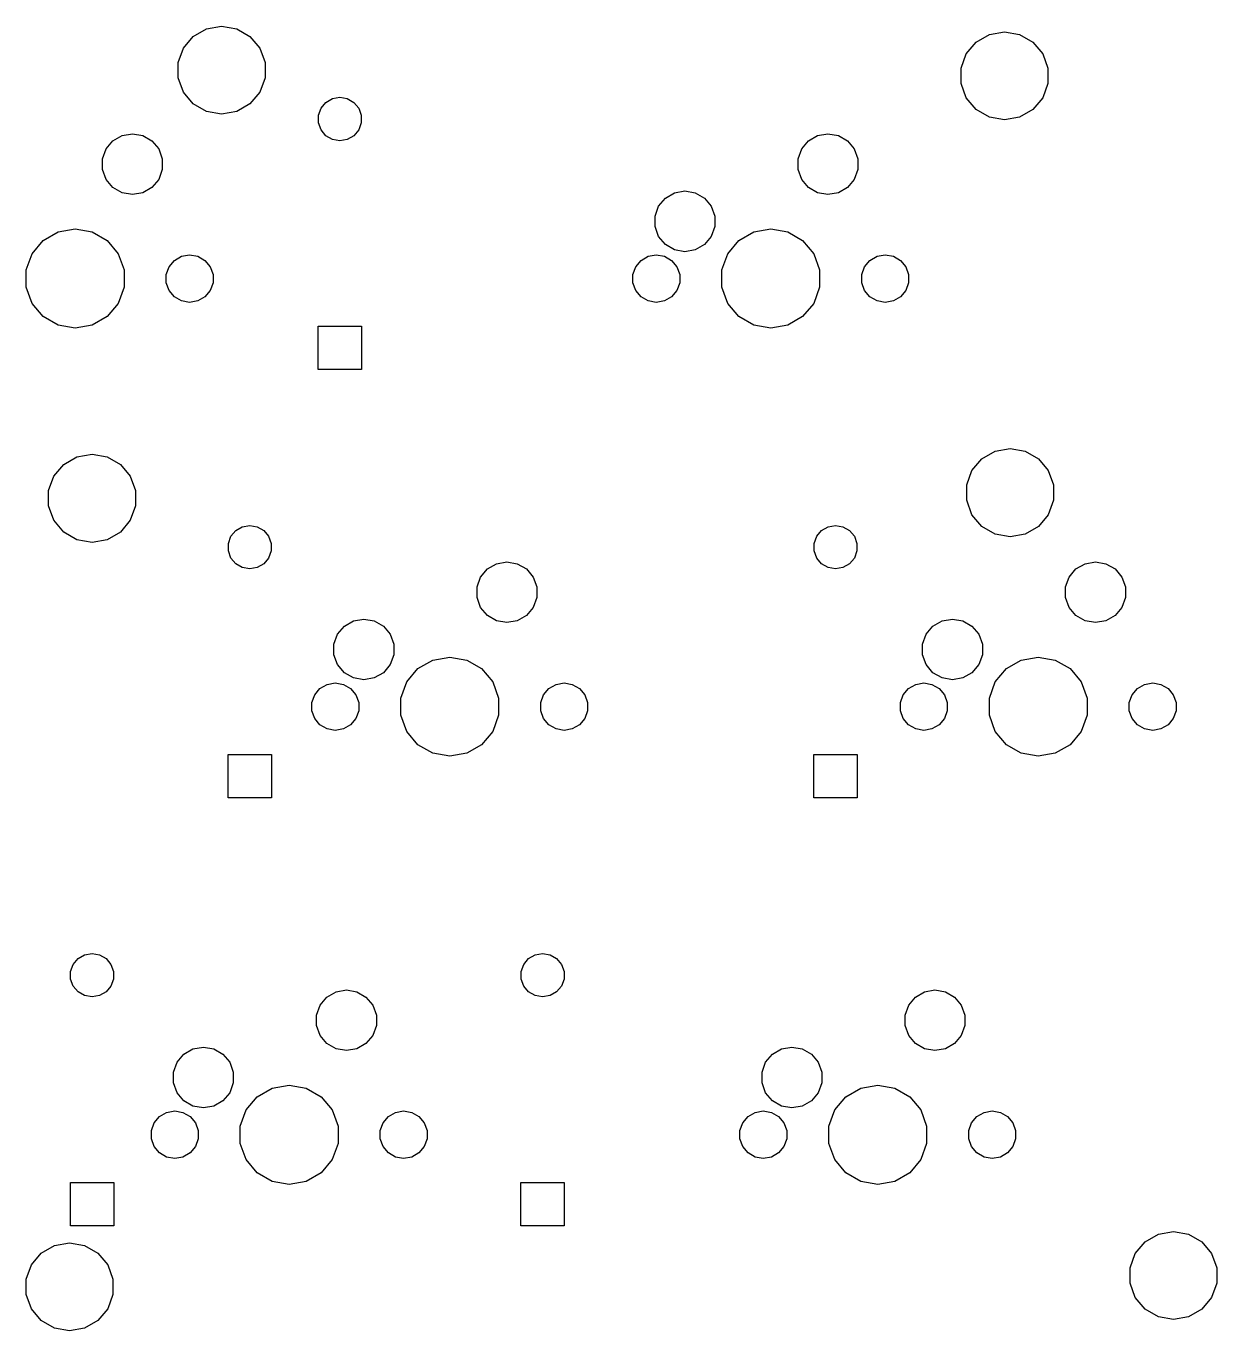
# Model space of a CAD drawing. Extents: x 37 to 201, y -145 to -29.
# Drawn here: x 148.1 to 200.9, y -144.7 to -86.8 of the extents above; entities that cross this region are included whole.
import ezdxf

# ---------------------------------------------------------------- set-up
doc = ezdxf.new("R2010")
doc.units = 0
doc.header["$MEASUREMENT"] = 0
doc.layers.add('BLACK', color=7, linetype='CONTINUOUS')

msp = doc.modelspace()

# ---------------------------------------------------------------- linework, layer by layer
at = {"layer": 'Black'}
for p, q in [((156.081, -86.9106), (156.75, -86.7926)), ((156.75, -86.7926), (157.419, -86.9106)), ((155.055, -87.7713), (155.492, -87.2505)), ((155.492, -87.2505), (156.081, -86.9106)), ((157.419, -86.9106), (158.008, -87.2505)), ((158.008, -87.2505), (158.445, -87.7713)), ((190.242, -87.5005), (190.831, -87.1606)), ((190.831, -87.1606), (191.5, -87.0426)), ((191.5, -87.0426), (192.169, -87.1606)), ((192.169, -87.1606), (192.758, -87.5005)), ((154.822, -88.4101), (155.055, -87.7713)), ((158.445, -87.7713), (158.678, -88.4101)), ((189.572, -88.6601), (189.805, -88.0213)), ((189.805, -88.0213), (190.242, -87.5005)), ((192.758, -87.5005), (193.195, -88.0213)), ((193.195, -88.0213), (193.428, -88.6601)), ((154.822, -89.0899), (154.822, -88.4101)), ((158.678, -88.4101), (158.678, -89.0899)), ((155.055, -89.7287), (154.822, -89.0899)), ((158.678, -89.0899), (158.445, -89.7287)), ((189.572, -89.3399), (189.572, -88.6601)), ((193.428, -88.6601), (193.428, -89.3399)), ((155.492, -90.2495), (155.055, -89.7287)), ((158.445, -89.7287), (158.008, -90.2495)), ((189.805, -89.9787), (189.572, -89.3399)), ((193.428, -89.3399), (193.195, -89.9787)), ((156.081, -90.5894), (155.492, -90.2495)), ((158.008, -90.2495), (157.419, -90.5894)), ((161.164, -90.4372), (161.379, -90.1803)), ((161.379, -90.1803), (161.67, -90.0126)), ((161.67, -90.0126), (162, -89.9543)), ((162, -89.9543), (162.33, -90.0126)), ((162.33, -90.0126), (162.621, -90.1803)), ((162.621, -90.1803), (162.836, -90.4372)), ((190.242, -90.4995), (189.805, -89.9787)), ((193.195, -89.9787), (192.758, -90.4995)), ((156.75, -90.7074), (156.081, -90.5894)), ((157.419, -90.5894), (156.75, -90.7074)), ((161.049, -90.7523), (161.164, -90.4372)), ((161.049, -91.0877), (161.049, -90.7523)), ((162.836, -90.4372), (162.951, -90.7523)), ((162.951, -90.7523), (162.951, -91.0877)), ((190.831, -90.8394), (190.242, -90.4995)), ((191.5, -90.9574), (190.831, -90.8394)), ((192.169, -90.8394), (191.5, -90.9574)), ((192.758, -90.4995), (192.169, -90.8394)), ((161.164, -91.4028), (161.049, -91.0877)), ((161.379, -91.6598), (161.164, -91.4028)), ((162.836, -91.4028), (162.621, -91.6598)), ((162.951, -91.0877), (162.836, -91.4028)), ((151.622, -92.2459), (151.923, -91.8873)), ((151.923, -91.8873), (152.329, -91.6532)), ((152.329, -91.6532), (152.79, -91.5719)), ((152.79, -91.5719), (153.251, -91.6532)), ((153.251, -91.6532), (153.657, -91.8873)), ((153.657, -91.8873), (153.958, -92.2459)), ((161.67, -91.8274), (161.379, -91.6598)), ((162, -91.8857), (161.67, -91.8274)), ((162.33, -91.8274), (162, -91.8857)), ((162.621, -91.6598), (162.33, -91.8274)), ((182.497, -92.2459), (182.798, -91.8873)), ((182.798, -91.8873), (183.204, -91.6532)), ((183.204, -91.6532), (183.665, -91.5719)), ((183.665, -91.5719), (184.126, -91.6532)), ((184.126, -91.6532), (184.532, -91.8873)), ((184.532, -91.8873), (184.833, -92.2459)), ((151.462, -92.6859), (151.622, -92.2459)), ((153.958, -92.2459), (154.118, -92.6859)), ((182.337, -92.6859), (182.497, -92.2459)), ((184.833, -92.2459), (184.993, -92.6859)), ((151.462, -93.1541), (151.462, -92.6859)), ((151.622, -93.5941), (151.462, -93.1541)), ((154.118, -93.1541), (153.958, -93.5941)), ((154.118, -92.6859), (154.118, -93.1541)), ((182.337, -93.1541), (182.337, -92.6859)), ((182.497, -93.5941), (182.337, -93.1541)), ((184.993, -93.1541), (184.833, -93.5941)), ((184.993, -92.6859), (184.993, -93.1541)), ((151.923, -93.9527), (151.622, -93.5941)), ((153.958, -93.5941), (153.657, -93.9527)), ((182.798, -93.9527), (182.497, -93.5941)), ((184.833, -93.5941), (184.532, -93.9527)), ((152.329, -94.1868), (151.923, -93.9527)), ((152.79, -94.2681), (152.329, -94.1868)), ((153.251, -94.1868), (152.79, -94.2681)), ((153.657, -93.9527), (153.251, -94.1868)), ((176.448, -94.4273), (176.854, -94.1932)), ((176.854, -94.1932), (177.315, -94.1119)), ((177.315, -94.1119), (177.776, -94.1932)), ((177.776, -94.1932), (178.182, -94.4273)), ((183.204, -94.1868), (182.798, -93.9527)), ((183.665, -94.2681), (183.204, -94.1868)), ((184.126, -94.1868), (183.665, -94.2681)), ((184.532, -93.9527), (184.126, -94.1868)), ((175.987, -95.2259), (176.147, -94.7859)), ((176.147, -94.7859), (176.448, -94.4273)), ((178.182, -94.4273), (178.483, -94.7859)), ((178.483, -94.7859), (178.643, -95.2259)), ((175.987, -95.6941), (175.987, -95.2259)), ((178.643, -95.2259), (178.643, -95.6941)), ((148.834, -96.313), (149.497, -95.9305)), ((149.497, -95.9305), (150.25, -95.7977)), ((150.25, -95.7977), (151.003, -95.9305)), ((151.003, -95.9305), (151.666, -96.313)), ((176.147, -96.1341), (175.987, -95.6941)), ((176.448, -96.4927), (176.147, -96.1341)), ((178.483, -96.1341), (178.182, -96.4927)), ((178.643, -95.6941), (178.483, -96.1341)), ((179.709, -96.313), (180.372, -95.9305)), ((180.372, -95.9305), (181.125, -95.7977)), ((181.125, -95.7977), (181.878, -95.9305)), ((181.878, -95.9305), (182.541, -96.313)), ((148.343, -96.8989), (148.834, -96.313)), ((151.666, -96.313), (152.157, -96.8989)), ((176.854, -96.7268), (176.448, -96.4927)), ((178.182, -96.4927), (177.776, -96.7268)), ((179.218, -96.8989), (179.709, -96.313)), ((182.541, -96.313), (183.032, -96.8989)), ((148.081, -97.6176), (148.343, -96.8989)), ((152.157, -96.8989), (152.419, -97.6176)), ((154.416, -97.4725), (154.652, -97.1919)), ((154.652, -97.1919), (154.969, -97.0087)), ((154.969, -97.0087), (155.33, -96.9451)), ((155.33, -96.9451), (155.691, -97.0087)), ((155.691, -97.0087), (156.008, -97.1919)), ((156.008, -97.1919), (156.244, -97.4725)), ((175.131, -97.4725), (175.367, -97.1919)), ((175.367, -97.1919), (175.684, -97.0087)), ((175.684, -97.0087), (176.045, -96.9451)), ((176.045, -96.9451), (176.406, -97.0087)), ((176.406, -97.0087), (176.723, -97.1919)), ((176.723, -97.1919), (176.959, -97.4725)), ((177.315, -96.8081), (176.854, -96.7268)), ((177.776, -96.7268), (177.315, -96.8081)), ((178.956, -97.6176), (179.218, -96.8989)), ((183.032, -96.8989), (183.294, -97.6176)), ((185.291, -97.4725), (185.527, -97.1919)), ((185.527, -97.1919), (185.844, -97.0087)), ((185.844, -97.0087), (186.205, -96.9451)), ((186.205, -96.9451), (186.566, -97.0087)), ((186.566, -97.0087), (186.883, -97.1919)), ((186.883, -97.1919), (187.119, -97.4725)), ((148.081, -98.3824), (148.081, -97.6176)), ((152.419, -97.6176), (152.419, -98.3824)), ((154.291, -97.8168), (154.416, -97.4725)), ((154.291, -98.1832), (154.291, -97.8168)), ((156.244, -97.4725), (156.369, -97.8168)), ((156.369, -97.8168), (156.369, -98.1832)), ((175.006, -97.8168), (175.131, -97.4725)), ((175.006, -98.1832), (175.006, -97.8168)), ((176.959, -97.4725), (177.084, -97.8168)), ((177.084, -97.8168), (177.084, -98.1832)), ((178.956, -98.3824), (178.956, -97.6176)), ((183.294, -97.6176), (183.294, -98.3824)), ((185.166, -97.8168), (185.291, -97.4725)), ((185.166, -98.1832), (185.166, -97.8168)), ((187.119, -97.4725), (187.244, -97.8168)), ((187.244, -97.8168), (187.244, -98.1832)), ((148.343, -99.1011), (148.081, -98.3824)), ((152.419, -98.3824), (152.157, -99.1011)), ((154.416, -98.5275), (154.291, -98.1832)), ((156.369, -98.1832), (156.244, -98.5275)), ((175.131, -98.5275), (175.006, -98.1832)), ((177.084, -98.1832), (176.959, -98.5275)), ((179.218, -99.1011), (178.956, -98.3824)), ((183.294, -98.3824), (183.032, -99.1011)), ((185.291, -98.5275), (185.166, -98.1832)), ((187.244, -98.1832), (187.119, -98.5275)), ((154.652, -98.8081), (154.416, -98.5275)), ((154.969, -98.9913), (154.652, -98.8081)), ((155.33, -99.0549), (154.969, -98.9913)), ((155.691, -98.9913), (155.33, -99.0549)), ((156.008, -98.8081), (155.691, -98.9913)), ((156.244, -98.5275), (156.008, -98.8081)), ((175.367, -98.8081), (175.131, -98.5275)), ((175.684, -98.9913), (175.367, -98.8081)), ((176.045, -99.0549), (175.684, -98.9913)), ((176.406, -98.9913), (176.045, -99.0549)), ((176.723, -98.8081), (176.406, -98.9913)), ((176.959, -98.5275), (176.723, -98.8081)), ((185.527, -98.8081), (185.291, -98.5275)), ((185.844, -98.9913), (185.527, -98.8081)), ((186.205, -99.0549), (185.844, -98.9913)), ((186.566, -98.9913), (186.205, -99.0549)), ((186.883, -98.8081), (186.566, -98.9913)), ((187.119, -98.5275), (186.883, -98.8081)), ((148.834, -99.687), (148.343, -99.1011)), ((152.157, -99.1011), (151.666, -99.687)), ((179.709, -99.687), (179.218, -99.1011)), ((183.032, -99.1011), (182.541, -99.687)), ((149.497, -100.069), (148.834, -99.687)), ((150.25, -100.202), (149.497, -100.069)), ((151.003, -100.069), (150.25, -100.202)), ((151.666, -99.687), (151.003, -100.069)), ((161.038, -102.042), (161.038, -100.118)), ((161.038, -100.118), (162.962, -100.118)), ((162.962, -100.118), (162.962, -102.042)), ((180.372, -100.069), (179.709, -99.687)), ((181.125, -100.202), (180.372, -100.069)), ((181.878, -100.069), (181.125, -100.202)), ((182.541, -99.687), (181.878, -100.069)), ((162.962, -102.042), (161.038, -102.042)), ((149.742, -106.251), (150.331, -105.911)), ((150.331, -105.911), (151, -105.793)), ((151, -105.793), (151.669, -105.911)), ((151.669, -105.911), (152.258, -106.251)), ((190.492, -106.001), (191.081, -105.661)), ((191.081, -105.661), (191.75, -105.543)), ((191.75, -105.543), (192.419, -105.661)), ((192.419, -105.661), (193.008, -106.001)), ((149.305, -106.771), (149.742, -106.251)), ((152.258, -106.251), (152.695, -106.771)), ((189.822, -107.16), (190.055, -106.521)), ((190.055, -106.521), (190.492, -106.001)), ((193.008, -106.001), (193.445, -106.521)), ((193.445, -106.521), (193.678, -107.16)), ((149.072, -107.41), (149.305, -106.771)), ((152.695, -106.771), (152.928, -107.41)), ((149.072, -108.09), (149.072, -107.41)), ((152.928, -107.41), (152.928, -108.09)), ((189.822, -107.84), (189.822, -107.16)), ((193.678, -107.16), (193.678, -107.84)), ((149.305, -108.729), (149.072, -108.09)), ((152.928, -108.09), (152.695, -108.729)), ((190.055, -108.479), (189.822, -107.84)), ((193.678, -107.84), (193.445, -108.479)), ((149.742, -109.249), (149.305, -108.729)), ((152.695, -108.729), (152.258, -109.249)), ((190.492, -108.999), (190.055, -108.479)), ((193.445, -108.479), (193.008, -108.999)), ((150.331, -109.589), (149.742, -109.249)), ((152.258, -109.249), (151.669, -109.589)), ((157.049, -109.752), (157.164, -109.437)), ((157.164, -109.437), (157.379, -109.18)), ((157.379, -109.18), (157.67, -109.013)), ((157.67, -109.013), (158, -108.954)), ((158, -108.954), (158.33, -109.013)), ((158.33, -109.013), (158.621, -109.18)), ((158.621, -109.18), (158.836, -109.437)), ((158.836, -109.437), (158.951, -109.752)), ((183.049, -109.752), (183.164, -109.437)), ((183.164, -109.437), (183.379, -109.18)), ((183.379, -109.18), (183.67, -109.013)), ((183.67, -109.013), (184, -108.954)), ((184, -108.954), (184.33, -109.013)), ((184.33, -109.013), (184.621, -109.18)), ((184.621, -109.18), (184.836, -109.437)), ((184.836, -109.437), (184.951, -109.752)), ((191.081, -109.339), (190.492, -108.999)), ((191.75, -109.457), (191.081, -109.339)), ((192.419, -109.339), (191.75, -109.457)), ((193.008, -108.999), (192.419, -109.339)), ((151, -109.707), (150.331, -109.589)), ((151.669, -109.589), (151, -109.707)), ((157.049, -110.088), (157.049, -109.752)), ((158.951, -109.752), (158.951, -110.088)), ((183.049, -110.088), (183.049, -109.752)), ((184.951, -109.752), (184.951, -110.088)), ((157.164, -110.403), (157.049, -110.088)), ((157.379, -110.66), (157.164, -110.403)), ((158.836, -110.403), (158.621, -110.66)), ((158.951, -110.088), (158.836, -110.403)), ((168.954, -110.653), (169.415, -110.572)), ((169.415, -110.572), (169.876, -110.653)), ((183.164, -110.403), (183.049, -110.088)), ((183.379, -110.66), (183.164, -110.403)), ((184.836, -110.403), (184.621, -110.66)), ((184.951, -110.088), (184.836, -110.403)), ((195.079, -110.653), (195.54, -110.572)), ((195.54, -110.572), (196.001, -110.653)), ((157.67, -110.827), (157.379, -110.66)), ((158, -110.886), (157.67, -110.827)), ((158.33, -110.827), (158, -110.886)), ((158.621, -110.66), (158.33, -110.827)), ((168.247, -111.246), (168.548, -110.887)), ((168.548, -110.887), (168.954, -110.653)), ((169.876, -110.653), (170.282, -110.887)), ((170.282, -110.887), (170.583, -111.246)), ((183.67, -110.827), (183.379, -110.66)), ((184, -110.886), (183.67, -110.827)), ((184.33, -110.827), (184, -110.886)), ((184.621, -110.66), (184.33, -110.827)), ((194.372, -111.246), (194.673, -110.887)), ((194.673, -110.887), (195.079, -110.653)), ((196.001, -110.653), (196.407, -110.887)), ((196.407, -110.887), (196.708, -111.246)), ((168.087, -111.686), (168.247, -111.246)), ((168.087, -112.154), (168.087, -111.686)), ((170.583, -111.246), (170.743, -111.686)), ((170.743, -111.686), (170.743, -112.154)), ((194.212, -111.686), (194.372, -111.246)), ((194.212, -112.154), (194.212, -111.686)), ((196.708, -111.246), (196.868, -111.686)), ((196.868, -111.686), (196.868, -112.154)), ((168.247, -112.594), (168.087, -112.154)), ((170.743, -112.154), (170.583, -112.594)), ((194.372, -112.594), (194.212, -112.154)), ((196.868, -112.154), (196.708, -112.594)), ((168.548, -112.953), (168.247, -112.594)), ((170.583, -112.594), (170.282, -112.953)), ((194.673, -112.953), (194.372, -112.594)), ((196.708, -112.594), (196.407, -112.953)), ((161.897, -113.786), (162.198, -113.427)), ((162.198, -113.427), (162.604, -113.193)), ((162.604, -113.193), (163.065, -113.112)), ((163.065, -113.112), (163.526, -113.193)), ((163.526, -113.193), (163.932, -113.427)), ((163.932, -113.427), (164.233, -113.786)), ((168.954, -113.187), (168.548, -112.953)), ((169.415, -113.268), (168.954, -113.187)), ((169.876, -113.187), (169.415, -113.268)), ((170.282, -112.953), (169.876, -113.187)), ((188.022, -113.786), (188.323, -113.427)), ((188.323, -113.427), (188.729, -113.193)), ((188.729, -113.193), (189.19, -113.112)), ((189.19, -113.112), (189.651, -113.193)), ((189.651, -113.193), (190.057, -113.427)), ((190.057, -113.427), (190.358, -113.786)), ((195.079, -113.187), (194.673, -112.953)), ((195.54, -113.268), (195.079, -113.187)), ((196.001, -113.187), (195.54, -113.268)), ((196.407, -112.953), (196.001, -113.187)), ((161.737, -114.226), (161.897, -113.786)), ((164.233, -113.786), (164.393, -114.226)), ((187.862, -114.226), (188.022, -113.786)), ((190.358, -113.786), (190.518, -114.226)), ((161.737, -114.694), (161.737, -114.226)), ((164.393, -114.226), (164.393, -114.694)), ((187.862, -114.694), (187.862, -114.226)), ((190.518, -114.226), (190.518, -114.694)), ((161.897, -115.134), (161.737, -114.694)), ((162.198, -115.493), (161.897, -115.134)), ((164.233, -115.134), (163.932, -115.493)), ((164.393, -114.694), (164.233, -115.134)), ((165.459, -115.313), (166.122, -114.931)), ((166.122, -114.931), (166.875, -114.798)), ((166.875, -114.798), (167.628, -114.931)), ((167.628, -114.931), (168.291, -115.313)), ((188.022, -115.134), (187.862, -114.694)), ((188.323, -115.493), (188.022, -115.134)), ((190.358, -115.134), (190.057, -115.493)), ((190.518, -114.694), (190.358, -115.134)), ((191.584, -115.313), (192.247, -114.931)), ((192.247, -114.931), (193, -114.798)), ((193, -114.798), (193.753, -114.931)), ((193.753, -114.931), (194.416, -115.313)), ((162.604, -115.727), (162.198, -115.493)), ((163.065, -115.808), (162.604, -115.727)), ((163.526, -115.727), (163.065, -115.808)), ((163.932, -115.493), (163.526, -115.727)), ((164.968, -115.899), (165.459, -115.313)), ((168.291, -115.313), (168.782, -115.899)), ((188.729, -115.727), (188.323, -115.493)), ((189.19, -115.808), (188.729, -115.727)), ((189.651, -115.727), (189.19, -115.808)), ((190.057, -115.493), (189.651, -115.727)), ((191.093, -115.899), (191.584, -115.313)), ((194.416, -115.313), (194.907, -115.899)), ((160.881, -116.473), (161.117, -116.192)), ((161.117, -116.192), (161.434, -116.009)), ((161.434, -116.009), (161.795, -115.945)), ((161.795, -115.945), (162.156, -116.009)), ((162.156, -116.009), (162.473, -116.192)), ((162.473, -116.192), (162.709, -116.473)), ((164.706, -116.618), (164.968, -115.899)), ((168.782, -115.899), (169.044, -116.618)), ((171.041, -116.473), (171.277, -116.192)), ((171.277, -116.192), (171.594, -116.009)), ((171.594, -116.009), (171.955, -115.945)), ((171.955, -115.945), (172.316, -116.009)), ((172.316, -116.009), (172.633, -116.192)), ((172.633, -116.192), (172.869, -116.473)), ((187.006, -116.473), (187.242, -116.192)), ((187.242, -116.192), (187.559, -116.009)), ((187.559, -116.009), (187.92, -115.945)), ((187.92, -115.945), (188.281, -116.009)), ((188.281, -116.009), (188.598, -116.192)), ((188.598, -116.192), (188.834, -116.473)), ((190.831, -116.618), (191.093, -115.899)), ((194.907, -115.899), (195.169, -116.618)), ((197.166, -116.473), (197.402, -116.192)), ((197.402, -116.192), (197.719, -116.009)), ((197.719, -116.009), (198.08, -115.945)), ((198.08, -115.945), (198.441, -116.009)), ((198.441, -116.009), (198.758, -116.192)), ((198.758, -116.192), (198.994, -116.473)), ((160.756, -116.817), (160.881, -116.473)), ((160.756, -117.183), (160.756, -116.817)), ((162.709, -116.473), (162.834, -116.817)), ((162.834, -116.817), (162.834, -117.183)), ((164.706, -117.382), (164.706, -116.618)), ((169.044, -116.618), (169.044, -117.382)), ((170.916, -116.817), (171.041, -116.473)), ((170.916, -117.183), (170.916, -116.817)), ((172.869, -116.473), (172.994, -116.817)), ((172.994, -116.817), (172.994, -117.183)), ((186.881, -116.817), (187.006, -116.473)), ((186.881, -117.183), (186.881, -116.817)), ((188.834, -116.473), (188.959, -116.817)), ((188.959, -116.817), (188.959, -117.183)), ((190.831, -117.382), (190.831, -116.618)), ((195.169, -116.618), (195.169, -117.382)), ((197.041, -116.817), (197.166, -116.473)), ((197.041, -117.183), (197.041, -116.817)), ((198.994, -116.473), (199.119, -116.817)), ((199.119, -116.817), (199.119, -117.183)), ((160.881, -117.527), (160.756, -117.183)), ((161.117, -117.808), (160.881, -117.527)), ((162.709, -117.527), (162.473, -117.808)), ((162.834, -117.183), (162.709, -117.527)), ((164.968, -118.101), (164.706, -117.382)), ((169.044, -117.382), (168.782, -118.101)), ((171.041, -117.527), (170.916, -117.183)), ((171.277, -117.808), (171.041, -117.527)), ((172.869, -117.527), (172.633, -117.808)), ((172.994, -117.183), (172.869, -117.527)), ((187.006, -117.527), (186.881, -117.183)), ((187.242, -117.808), (187.006, -117.527)), ((188.834, -117.527), (188.598, -117.808)), ((188.959, -117.183), (188.834, -117.527)), ((191.093, -118.101), (190.831, -117.382)), ((195.169, -117.382), (194.907, -118.101)), ((197.166, -117.527), (197.041, -117.183)), ((197.402, -117.808), (197.166, -117.527)), ((198.994, -117.527), (198.758, -117.808)), ((199.119, -117.183), (198.994, -117.527)), ((161.434, -117.991), (161.117, -117.808)), ((161.795, -118.055), (161.434, -117.991)), ((162.156, -117.991), (161.795, -118.055)), ((162.473, -117.808), (162.156, -117.991)), ((165.459, -118.687), (164.968, -118.101)), ((168.782, -118.101), (168.291, -118.687)), ((171.594, -117.991), (171.277, -117.808)), ((171.955, -118.055), (171.594, -117.991)), ((172.316, -117.991), (171.955, -118.055)), ((172.633, -117.808), (172.316, -117.991)), ((187.559, -117.991), (187.242, -117.808)), ((187.92, -118.055), (187.559, -117.991)), ((188.281, -117.991), (187.92, -118.055)), ((188.598, -117.808), (188.281, -117.991)), ((191.584, -118.687), (191.093, -118.101)), ((194.907, -118.101), (194.416, -118.687)), ((197.719, -117.991), (197.402, -117.808)), ((198.08, -118.055), (197.719, -117.991)), ((198.441, -117.991), (198.08, -118.055)), ((198.758, -117.808), (198.441, -117.991)), ((166.122, -119.069), (165.459, -118.687)), ((168.291, -118.687), (167.628, -119.069)), ((192.247, -119.069), (191.584, -118.687)), ((194.416, -118.687), (193.753, -119.069)), ((157.038, -121.042), (157.038, -119.118)), ((157.038, -119.118), (158.962, -119.118)), ((158.962, -119.118), (158.962, -121.042)), ((166.875, -119.202), (166.122, -119.069)), ((167.628, -119.069), (166.875, -119.202)), ((183.038, -121.042), (183.038, -119.118)), ((183.038, -119.118), (184.962, -119.118)), ((184.962, -119.118), (184.962, -121.042)), ((193, -119.202), (192.247, -119.069)), ((193.753, -119.069), (193, -119.202)), ((158.962, -121.042), (157.038, -121.042)), ((184.962, -121.042), (183.038, -121.042)), ((150.67, -128.013), (151, -127.954)), ((151, -127.954), (151.33, -128.013)), ((170.67, -128.013), (171, -127.954)), ((171, -127.954), (171.33, -128.013)), ((150.049, -128.752), (150.164, -128.437)), ((150.164, -128.437), (150.379, -128.18)), ((150.379, -128.18), (150.67, -128.013)), ((151.33, -128.013), (151.621, -128.18)), ((151.621, -128.18), (151.836, -128.437)), ((151.836, -128.437), (151.951, -128.752)), ((170.049, -128.752), (170.164, -128.437)), ((170.164, -128.437), (170.379, -128.18)), ((170.379, -128.18), (170.67, -128.013)), ((171.33, -128.013), (171.621, -128.18)), ((171.621, -128.18), (171.836, -128.437)), ((171.836, -128.437), (171.951, -128.752)), ((150.049, -129.088), (150.049, -128.752)), ((150.164, -129.403), (150.049, -129.088)), ((151.951, -129.088), (151.836, -129.403)), ((151.951, -128.752), (151.951, -129.088)), ((170.049, -129.088), (170.049, -128.752)), ((170.164, -129.403), (170.049, -129.088)), ((171.951, -129.088), (171.836, -129.403)), ((171.951, -128.752), (171.951, -129.088)), ((150.379, -129.66), (150.164, -129.403)), ((150.67, -129.827), (150.379, -129.66)), ((151.621, -129.66), (151.33, -129.827)), ((151.836, -129.403), (151.621, -129.66)), ((161.423, -129.887), (161.829, -129.653)), ((161.829, -129.653), (162.29, -129.572)), ((162.29, -129.572), (162.751, -129.653)), ((162.751, -129.653), (163.157, -129.887)), ((170.379, -129.66), (170.164, -129.403)), ((170.67, -129.827), (170.379, -129.66)), ((171.621, -129.66), (171.33, -129.827)), ((171.836, -129.403), (171.621, -129.66)), ((187.548, -129.887), (187.954, -129.653)), ((187.954, -129.653), (188.415, -129.572)), ((188.415, -129.572), (188.876, -129.653)), ((188.876, -129.653), (189.282, -129.887)), ((151, -129.886), (150.67, -129.827)), ((151.33, -129.827), (151, -129.886)), ((160.962, -130.686), (161.122, -130.246)), ((161.122, -130.246), (161.423, -129.887)), ((163.157, -129.887), (163.458, -130.246)), ((163.458, -130.246), (163.618, -130.686)), ((171, -129.886), (170.67, -129.827)), ((171.33, -129.827), (171, -129.886)), ((187.087, -130.686), (187.247, -130.246)), ((187.247, -130.246), (187.548, -129.887)), ((189.282, -129.887), (189.583, -130.246)), ((189.583, -130.246), (189.743, -130.686)), ((160.962, -131.154), (160.962, -130.686)), ((163.618, -130.686), (163.618, -131.154)), ((187.087, -131.154), (187.087, -130.686)), ((189.743, -130.686), (189.743, -131.154)), ((161.122, -131.594), (160.962, -131.154)), ((163.618, -131.154), (163.458, -131.594)), ((187.247, -131.594), (187.087, -131.154)), ((189.743, -131.154), (189.583, -131.594)), ((161.423, -131.953), (161.122, -131.594)), ((161.829, -132.187), (161.423, -131.953)), ((163.157, -131.953), (162.751, -132.187)), ((163.458, -131.594), (163.157, -131.953)), ((187.548, -131.953), (187.247, -131.594)), ((187.954, -132.187), (187.548, -131.953)), ((189.282, -131.953), (188.876, -132.187)), ((189.583, -131.594), (189.282, -131.953)), ((154.772, -132.786), (155.073, -132.427)), ((155.073, -132.427), (155.479, -132.193)), ((155.479, -132.193), (155.94, -132.112)), ((155.94, -132.112), (156.401, -132.193)), ((156.401, -132.193), (156.807, -132.427)), ((156.807, -132.427), (157.108, -132.786)), ((162.29, -132.268), (161.829, -132.187)), ((162.751, -132.187), (162.29, -132.268)), ((180.897, -132.786), (181.198, -132.427)), ((181.198, -132.427), (181.604, -132.193)), ((181.604, -132.193), (182.065, -132.112)), ((182.065, -132.112), (182.526, -132.193)), ((182.526, -132.193), (182.932, -132.427)), ((182.932, -132.427), (183.233, -132.786)), ((188.415, -132.268), (187.954, -132.187)), ((188.876, -132.187), (188.415, -132.268)), ((154.612, -133.226), (154.772, -132.786)), ((157.108, -132.786), (157.268, -133.226)), ((180.737, -133.226), (180.897, -132.786)), ((183.233, -132.786), (183.393, -133.226)), ((154.612, -133.694), (154.612, -133.226)), ((154.772, -134.134), (154.612, -133.694)), ((157.268, -133.694), (157.108, -134.134)), ((157.268, -133.226), (157.268, -133.694)), ((180.737, -133.694), (180.737, -133.226)), ((180.897, -134.134), (180.737, -133.694)), ((183.393, -133.694), (183.233, -134.134)), ((183.393, -133.226), (183.393, -133.694)), ((155.073, -134.493), (154.772, -134.134)), ((157.108, -134.134), (156.807, -134.493)), ((157.843, -134.899), (158.334, -134.313)), ((158.334, -134.313), (158.997, -133.931)), ((158.997, -133.931), (159.75, -133.798)), ((159.75, -133.798), (160.503, -133.931)), ((160.503, -133.931), (161.166, -134.313)), ((161.166, -134.313), (161.657, -134.899)), ((181.198, -134.493), (180.897, -134.134)), ((183.233, -134.134), (182.932, -134.493)), ((183.968, -134.899), (184.459, -134.313)), ((184.459, -134.313), (185.122, -133.931)), ((185.122, -133.931), (185.875, -133.798)), ((185.875, -133.798), (186.628, -133.931)), ((186.628, -133.931), (187.291, -134.313)), ((187.291, -134.313), (187.782, -134.899)), ((155.479, -134.727), (155.073, -134.493)), ((155.94, -134.808), (155.479, -134.727)), ((156.401, -134.727), (155.94, -134.808)), ((156.807, -134.493), (156.401, -134.727)), ((157.581, -135.618), (157.843, -134.899)), ((161.657, -134.899), (161.919, -135.618)), ((181.604, -134.727), (181.198, -134.493)), ((182.065, -134.808), (181.604, -134.727)), ((182.526, -134.727), (182.065, -134.808)), ((182.932, -134.493), (182.526, -134.727)), ((183.706, -135.618), (183.968, -134.899)), ((187.782, -134.899), (188.044, -135.618)), ((153.631, -135.817), (153.756, -135.473)), ((153.756, -135.473), (153.992, -135.192)), ((153.992, -135.192), (154.309, -135.009)), ((154.309, -135.009), (154.67, -134.945)), ((154.67, -134.945), (155.031, -135.009)), ((155.031, -135.009), (155.348, -135.192)), ((155.348, -135.192), (155.584, -135.473)), ((155.584, -135.473), (155.709, -135.817)), ((163.791, -135.817), (163.916, -135.473)), ((163.916, -135.473), (164.152, -135.192)), ((164.152, -135.192), (164.469, -135.009)), ((164.469, -135.009), (164.83, -134.945)), ((164.83, -134.945), (165.191, -135.009)), ((165.191, -135.009), (165.508, -135.192)), ((165.508, -135.192), (165.744, -135.473)), ((165.744, -135.473), (165.869, -135.817)), ((179.756, -135.817), (179.881, -135.473)), ((179.881, -135.473), (180.117, -135.192)), ((180.117, -135.192), (180.434, -135.009)), ((180.434, -135.009), (180.795, -134.945)), ((180.795, -134.945), (181.156, -135.009)), ((181.156, -135.009), (181.473, -135.192)), ((181.473, -135.192), (181.709, -135.473)), ((181.709, -135.473), (181.834, -135.817)), ((189.916, -135.817), (190.041, -135.473)), ((190.041, -135.473), (190.277, -135.192)), ((190.277, -135.192), (190.594, -135.009)), ((190.594, -135.009), (190.955, -134.945)), ((190.955, -134.945), (191.316, -135.009)), ((191.316, -135.009), (191.633, -135.192)), ((191.633, -135.192), (191.869, -135.473)), ((191.869, -135.473), (191.994, -135.817)), ((153.631, -136.183), (153.631, -135.817)), ((155.709, -135.817), (155.709, -136.183)), ((157.581, -136.382), (157.581, -135.618)), ((161.919, -135.618), (161.919, -136.382)), ((163.791, -136.183), (163.791, -135.817)), ((165.869, -135.817), (165.869, -136.183)), ((179.756, -136.183), (179.756, -135.817)), ((181.834, -135.817), (181.834, -136.183)), ((183.706, -136.382), (183.706, -135.618)), ((188.044, -135.618), (188.044, -136.382)), ((189.916, -136.183), (189.916, -135.817)), ((191.994, -135.817), (191.994, -136.183)), ((153.756, -136.527), (153.631, -136.183)), ((153.992, -136.808), (153.756, -136.527)), ((155.584, -136.527), (155.348, -136.808)), ((155.709, -136.183), (155.584, -136.527)), ((157.843, -137.101), (157.581, -136.382)), ((161.919, -136.382), (161.657, -137.101)), ((163.916, -136.527), (163.791, -136.183)), ((164.152, -136.808), (163.916, -136.527)), ((165.744, -136.527), (165.508, -136.808)), ((165.869, -136.183), (165.744, -136.527)), ((179.881, -136.527), (179.756, -136.183)), ((180.117, -136.808), (179.881, -136.527)), ((181.709, -136.527), (181.473, -136.808)), ((181.834, -136.183), (181.709, -136.527)), ((183.968, -137.101), (183.706, -136.382)), ((188.044, -136.382), (187.782, -137.101)), ((190.041, -136.527), (189.916, -136.183)), ((190.277, -136.808), (190.041, -136.527)), ((191.869, -136.527), (191.633, -136.808)), ((191.994, -136.183), (191.869, -136.527)), ((154.309, -136.991), (153.992, -136.808)), ((154.67, -137.055), (154.309, -136.991)), ((155.031, -136.991), (154.67, -137.055)), ((155.348, -136.808), (155.031, -136.991)), ((158.334, -137.687), (157.843, -137.101)), ((161.657, -137.101), (161.166, -137.687)), ((164.469, -136.991), (164.152, -136.808)), ((164.83, -137.055), (164.469, -136.991)), ((165.191, -136.991), (164.83, -137.055)), ((165.508, -136.808), (165.191, -136.991)), ((180.434, -136.991), (180.117, -136.808)), ((180.795, -137.055), (180.434, -136.991)), ((181.156, -136.991), (180.795, -137.055)), ((181.473, -136.808), (181.156, -136.991)), ((184.459, -137.687), (183.968, -137.101)), ((187.782, -137.101), (187.291, -137.687)), ((190.594, -136.991), (190.277, -136.808)), ((190.955, -137.055), (190.594, -136.991)), ((191.316, -136.991), (190.955, -137.055)), ((191.633, -136.808), (191.316, -136.991)), ((158.997, -138.069), (158.334, -137.687)), ((161.166, -137.687), (160.503, -138.069)), ((185.122, -138.069), (184.459, -137.687)), ((187.291, -137.687), (186.628, -138.069)), ((150.038, -140.042), (150.038, -138.118)), ((150.038, -138.118), (151.962, -138.118)), ((151.962, -138.118), (151.962, -140.042)), ((159.75, -138.202), (158.997, -138.069)), ((160.503, -138.069), (159.75, -138.202)), ((170.038, -140.042), (170.038, -138.118)), ((170.038, -138.118), (171.962, -138.118)), ((171.962, -138.118), (171.962, -140.042)), ((185.875, -138.202), (185.122, -138.069)), ((186.628, -138.069), (185.875, -138.202)), ((151.962, -140.042), (150.038, -140.042)), ((171.962, -140.042), (170.038, -140.042)), ((197.742, -140.751), (198.331, -140.411)), ((198.331, -140.411), (199, -140.293)), ((199, -140.293), (199.669, -140.411)), ((199.669, -140.411), (200.258, -140.751)), ((148.305, -141.771), (148.742, -141.251)), ((148.742, -141.251), (149.331, -140.911)), ((149.331, -140.911), (150, -140.793)), ((150, -140.793), (150.669, -140.911)), ((150.669, -140.911), (151.258, -141.251)), ((151.258, -141.251), (151.695, -141.771)), ((197.072, -141.91), (197.305, -141.271)), ((197.305, -141.271), (197.742, -140.751)), ((200.258, -140.751), (200.695, -141.271)), ((200.695, -141.271), (200.928, -141.91)), ((148.072, -142.41), (148.305, -141.771)), ((151.695, -141.771), (151.928, -142.41)), ((148.072, -143.09), (148.072, -142.41)), ((151.928, -142.41), (151.928, -143.09)), ((197.072, -142.59), (197.072, -141.91)), ((200.928, -141.91), (200.928, -142.59)), ((197.305, -143.229), (197.072, -142.59)), ((200.928, -142.59), (200.695, -143.229)), ((148.305, -143.729), (148.072, -143.09)), ((151.928, -143.09), (151.695, -143.729)), ((197.742, -143.749), (197.305, -143.229)), ((200.695, -143.229), (200.258, -143.749)), ((148.742, -144.249), (148.305, -143.729)), ((151.695, -143.729), (151.258, -144.249)), ((198.331, -144.089), (197.742, -143.749)), ((199, -144.207), (198.331, -144.089)), ((199.669, -144.089), (199, -144.207)), ((200.258, -143.749), (199.669, -144.089)), ((149.331, -144.589), (148.742, -144.249)), ((150, -144.707), (149.331, -144.589)), ((150.669, -144.589), (150, -144.707)), ((151.258, -144.249), (150.669, -144.589))]:
    msp.add_line(p, q, dxfattribs=at)

doc.saveas('drawing.dxf')
